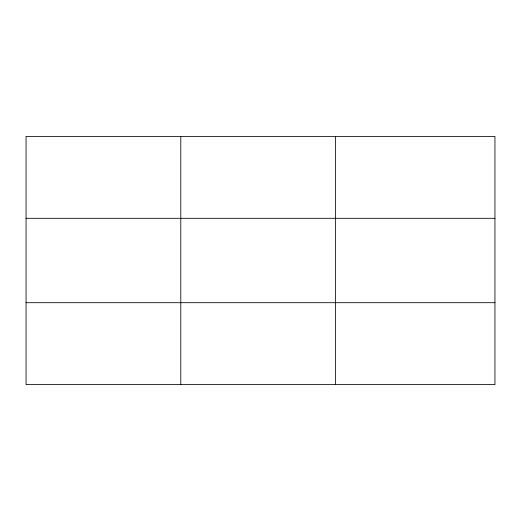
<?xml version="1.0" encoding="UTF-8"?>
<svg xmlns="http://www.w3.org/2000/svg" width="521" height="521" viewBox="0 0 521 521"><rect width="100%" height="100%" fill="white"/><g stroke="black" fill="none" stroke-linecap="round" stroke-linejoin="round"><path stroke-width="0.78" d="M180.787 136.404L180.787 384.596M335.524 136.404L335.524 384.596M494.95 302.694L494.95 384.596L26.05 384.596L26.05 136.404L494.95 136.404L494.95 302.694L26.05 302.694M26.05 218.306L494.95 218.306"/></g></svg>
